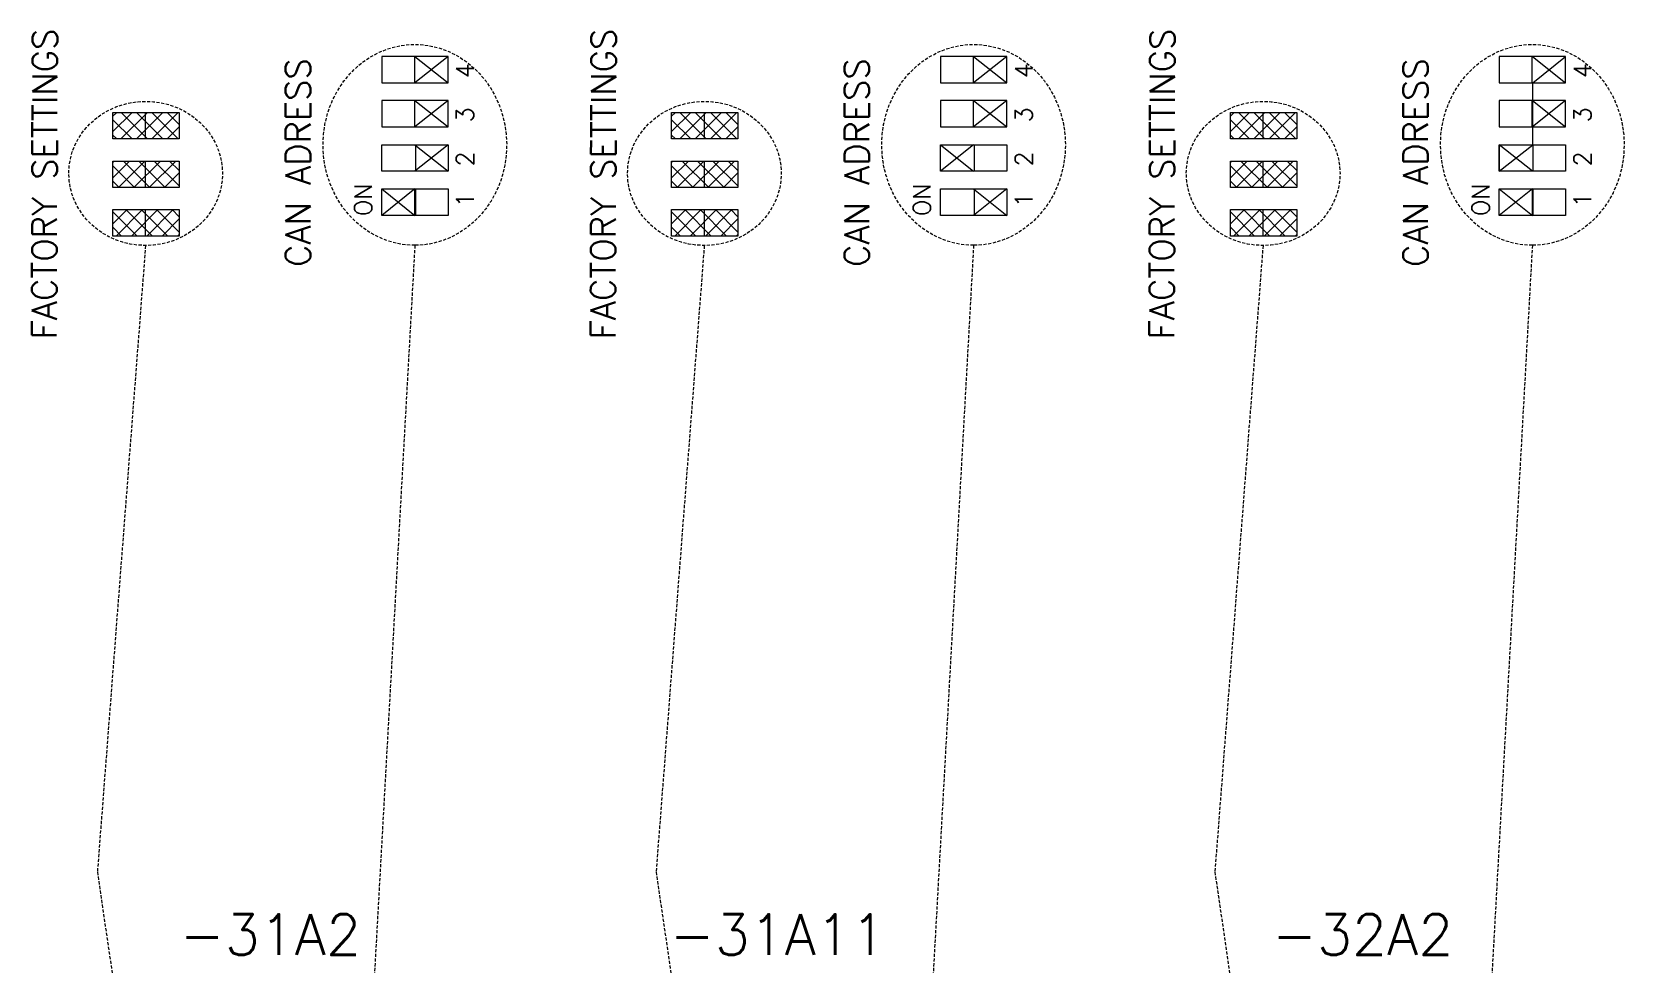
# Model space of a CAD drawing. Extents: x -2993 to 3661, y -4147 to -1441.
# Drawn here: x -216.2 to -88, y -2823.1 to -2748 of the extents above; entities that cross this region are included whole.
import ezdxf
from ezdxf.enums import TextEntityAlignment as Align

# ---------------------------------------------------------------- set-up
doc = ezdxf.new("R2010")
doc.units = 0
doc.header["$LTSCALE"] = 0.1
doc.header["$MEASUREMENT"] = 0
doc.linetypes.add('DASHED', pattern=[19.05, 12.7, -6.35])
doc.layers.get('0').update_dxf_attribs({"linetype": 'CONTINUOUS'})
doc.styles.get("Standard").update_dxf_attribs({"font": 'simplex.shx'})

msp = doc.modelspace()

# ---------------------------------------------------------------- hatches: boundary and pattern name
at = {"lineweight": 13}
h = msp.add_hatch(dxfattribs=at)
h.set_pattern_fill('ANSI37', color=256, scale=7, style=0)
h.set_pattern_definition([(45, (431.7833, -2790.19205), (-0.6187184, 0.6187184), []), (135, (431.7833, -2790.19205), (-0.6187184, -0.6187184), [])])
h.paths.add_polyline_path([(-209.69, -2754.48), (-209.69, -2756.61), (-207.05, -2756.61), (-207.05, -2754.48)])
h.paths.add_polyline_path([(-207.05, -2756.61), (-204.35, -2756.61), (-204.35, -2754.48), (-207.05, -2754.48)])
h.paths.add_polyline_path([(-204.35, -2758.39), (-207.05, -2758.39), (-207.05, -2760.52), (-204.35, -2760.52)])
h.paths.add_polyline_path([(-207.05, -2758.39), (-209.69, -2758.39), (-209.69, -2760.52), (-207.05, -2760.52)])
h.paths.add_polyline_path([(-207.05, -2762.3), (-209.69, -2762.3), (-209.69, -2764.43), (-207.05, -2764.43)])
h.paths.add_polyline_path([(-207.05, -2762.3), (-207.05, -2764.43), (-204.35, -2764.43), (-204.35, -2762.3)])
h = msp.add_hatch(dxfattribs=at)
h.set_pattern_fill('ANSI37', color=256, scale=7, style=0)
h.set_pattern_definition([(45, (476.7833, -2790.19205), (-0.6187184, 0.6187184), []), (135, (476.7833, -2790.19205), (-0.6187184, -0.6187184), [])])
h.paths.add_polyline_path([(-164.69, -2754.48), (-164.69, -2756.61), (-162.05, -2756.61), (-162.05, -2754.48)])
h.paths.add_polyline_path([(-162.05, -2756.61), (-159.35, -2756.61), (-159.35, -2754.48), (-162.05, -2754.48)])
h.paths.add_polyline_path([(-159.35, -2758.39), (-162.05, -2758.39), (-162.05, -2760.52), (-159.35, -2760.52)])
h.paths.add_polyline_path([(-162.05, -2758.39), (-164.69, -2758.39), (-164.69, -2760.52), (-162.05, -2760.52)])
h.paths.add_polyline_path([(-162.05, -2762.3), (-164.69, -2762.3), (-164.69, -2764.43), (-162.05, -2764.43)])
h.paths.add_polyline_path([(-162.05, -2762.3), (-162.05, -2764.43), (-159.35, -2764.43), (-159.35, -2762.3)])
h = msp.add_hatch(dxfattribs=at)
h.set_pattern_fill('ANSI37', color=256, scale=7, style=0)
h.set_pattern_definition([(45, (521.7833, -2790.19205), (-0.6187184, 0.6187184), []), (135, (521.7833, -2790.19205), (-0.6187184, -0.6187184), [])])
h.paths.add_polyline_path([(-119.69, -2754.48), (-119.69, -2756.61), (-117.05, -2756.61), (-117.05, -2754.48)])
h.paths.add_polyline_path([(-117.05, -2756.61), (-114.35, -2756.61), (-114.35, -2754.48), (-117.05, -2754.48)])
h.paths.add_polyline_path([(-114.35, -2758.39), (-117.05, -2758.39), (-117.05, -2760.52), (-114.35, -2760.52)])
h.paths.add_polyline_path([(-117.05, -2758.39), (-119.69, -2758.39), (-119.69, -2760.52), (-117.05, -2760.52)])
h.paths.add_polyline_path([(-117.05, -2762.3), (-119.69, -2762.3), (-119.69, -2764.43), (-117.05, -2764.43)])
h.paths.add_polyline_path([(-117.05, -2762.3), (-117.05, -2764.43), (-114.35, -2764.43), (-114.35, -2762.3)])

# ---------------------------------------------------------------- linework, layer by layer
at = {"linetype": 'Continuous', "lineweight": 13}
for p, q in [((-182.7, -2749.97), (-188.03, -2749.97)), ((-188.03, -2749.97), (-188.03, -2752.1)), ((-185.4, -2749.97), (-185.4, -2752.1)), ((-182.7, -2752.1), (-182.7, -2749.97)), ((-137.7, -2749.97), (-143.03, -2749.97)), ((-143.03, -2749.97), (-143.03, -2752.1)), ((-140.4, -2749.97), (-140.4, -2752.1)), ((-137.7, -2752.1), (-137.7, -2749.97)), ((-92.7, -2749.97), (-98.03, -2749.97)), ((-98.03, -2749.97), (-98.03, -2752.1)), ((-95.4, -2749.97), (-95.4, -2752.1)), ((-92.7, -2752.1), (-92.7, -2749.97)), ((-188.03, -2752.1), (-182.7, -2752.1)), ((-143.03, -2752.1), (-137.7, -2752.1)), ((-98.03, -2752.1), (-92.7, -2752.1)), ((-209.69, -2754.48), (-204.35, -2754.48)), ((-209.69, -2756.61), (-209.69, -2754.48)), ((-207.05, -2756.61), (-207.05, -2754.48)), ((-204.35, -2754.48), (-204.35, -2756.61)), ((-188.03, -2753.52), (-188.03, -2755.65)), ((-182.7, -2753.52), (-188.03, -2753.52)), ((-185.4, -2753.52), (-185.4, -2755.65)), ((-182.7, -2755.65), (-182.7, -2753.52)), ((-164.69, -2754.48), (-159.35, -2754.48)), ((-164.69, -2756.61), (-164.69, -2754.48)), ((-162.05, -2756.61), (-162.05, -2754.48)), ((-159.35, -2754.48), (-159.35, -2756.61)), ((-143.03, -2753.52), (-143.03, -2755.65)), ((-137.7, -2753.52), (-143.03, -2753.52)), ((-140.4, -2753.52), (-140.4, -2755.65)), ((-137.7, -2755.65), (-137.7, -2753.52)), ((-119.69, -2754.48), (-114.35, -2754.48)), ((-119.69, -2756.61), (-119.69, -2754.48)), ((-117.05, -2756.61), (-117.05, -2754.48)), ((-114.35, -2754.48), (-114.35, -2756.61)), ((-98.03, -2753.52), (-98.03, -2755.65)), ((-92.7, -2753.52), (-98.03, -2753.52)), ((-95.4, -2753.52), (-95.4, -2755.65)), ((-92.7, -2755.65), (-92.7, -2753.52)), ((-188.03, -2755.65), (-182.7, -2755.65)), ((-143.03, -2755.65), (-137.7, -2755.65)), ((-98.03, -2755.65), (-92.7, -2755.65)), ((-204.35, -2756.61), (-209.69, -2756.61)), ((-188.03, -2757.08), (-182.7, -2757.08)), ((-188.03, -2759.21), (-188.03, -2757.08)), ((-185.33, -2757.08), (-185.33, -2759.21)), ((-182.7, -2757.08), (-182.7, -2759.21)), ((-159.35, -2756.61), (-164.69, -2756.61)), ((-143.03, -2757.08), (-137.7, -2757.08)), ((-143.03, -2759.21), (-143.03, -2757.08)), ((-140.33, -2757.08), (-140.33, -2759.21)), ((-137.7, -2757.08), (-137.7, -2759.21)), ((-114.35, -2756.61), (-119.69, -2756.61)), ((-98.03, -2757.08), (-92.7, -2757.08)), ((-98.03, -2759.21), (-98.03, -2757.08)), ((-95.33, -2757.08), (-95.33, -2759.21)), ((-92.7, -2757.08), (-92.7, -2759.21)), ((-209.69, -2758.39), (-204.35, -2758.39)), ((-209.69, -2760.52), (-209.69, -2758.39)), ((-207.05, -2760.52), (-207.05, -2758.39)), ((-204.35, -2758.39), (-204.35, -2760.52)), ((-164.69, -2758.39), (-159.35, -2758.39)), ((-164.69, -2760.52), (-164.69, -2758.39)), ((-162.05, -2760.52), (-162.05, -2758.39)), ((-159.35, -2758.39), (-159.35, -2760.52)), ((-119.69, -2758.39), (-114.35, -2758.39)), ((-119.69, -2760.52), (-119.69, -2758.39)), ((-117.05, -2760.52), (-117.05, -2758.39)), ((-114.35, -2758.39), (-114.35, -2760.52)), ((-182.7, -2759.21), (-188.03, -2759.21)), ((-137.7, -2759.21), (-143.03, -2759.21)), ((-92.7, -2759.21), (-98.03, -2759.21)), ((-204.35, -2760.52), (-209.69, -2760.52)), ((-188.03, -2760.63), (-182.7, -2760.63)), ((-188.03, -2762.77), (-188.03, -2760.63)), ((-185.33, -2760.63), (-185.33, -2762.77)), ((-182.7, -2760.63), (-182.7, -2762.77)), ((-159.35, -2760.52), (-164.69, -2760.52)), ((-143.03, -2760.63), (-137.7, -2760.63)), ((-143.03, -2762.77), (-143.03, -2760.63)), ((-140.33, -2760.63), (-140.33, -2762.77)), ((-137.7, -2760.63), (-137.7, -2762.77)), ((-114.35, -2760.52), (-119.69, -2760.52)), ((-98.03, -2760.63), (-92.7, -2760.63)), ((-98.03, -2762.77), (-98.03, -2760.63)), ((-95.33, -2760.63), (-95.33, -2762.77)), ((-92.7, -2760.63), (-92.7, -2762.77)), ((-209.69, -2762.3), (-204.35, -2762.3)), ((-209.69, -2764.43), (-209.69, -2762.3)), ((-207.05, -2764.43), (-207.05, -2762.3)), ((-204.35, -2762.3), (-204.35, -2764.43)), ((-164.69, -2762.3), (-159.35, -2762.3)), ((-164.69, -2764.43), (-164.69, -2762.3)), ((-162.05, -2764.43), (-162.05, -2762.3)), ((-159.35, -2762.3), (-159.35, -2764.43)), ((-119.69, -2762.3), (-114.35, -2762.3)), ((-119.69, -2764.43), (-119.69, -2762.3)), ((-117.05, -2764.43), (-117.05, -2762.3)), ((-114.35, -2762.3), (-114.35, -2764.43)), ((-182.7, -2762.77), (-188.03, -2762.77)), ((-137.7, -2762.77), (-143.03, -2762.77)), ((-92.7, -2762.77), (-98.03, -2762.77)), ((-204.35, -2764.43), (-209.69, -2764.43)), ((-159.35, -2764.43), (-164.69, -2764.43)), ((-114.35, -2764.43), (-119.69, -2764.43))]:
    msp.add_line(p, q, dxfattribs=at)
at = {"lineweight": 13}
for p, q in [((-185.37, -2749.97), (-182.7, -2752.1)), ((-182.7, -2749.97), (-185.37, -2752.1)), ((-182.7, -2752.1), (-182.7, -2749.97)), ((-140.37, -2749.97), (-137.7, -2752.1)), ((-137.7, -2749.97), (-140.37, -2752.1)), ((-137.7, -2752.1), (-137.7, -2749.97)), ((-92.7, -2749.97), (-95.37, -2749.97)), ((-95.37, -2749.97), (-92.7, -2752.1)), ((-95.33, -2752.1), (-92.7, -2749.97)), ((-95.33, -2757.08), (-95.33, -2752.1)), ((-185.37, -2753.52), (-182.7, -2755.65)), ((-182.7, -2753.52), (-185.37, -2755.65)), ((-140.37, -2753.52), (-137.7, -2755.65)), ((-137.7, -2753.52), (-140.37, -2755.65)), ((-95.37, -2753.52), (-92.7, -2755.65)), ((-92.7, -2753.52), (-95.37, -2755.65)), ((-185.37, -2757.08), (-182.7, -2759.21)), ((-182.7, -2757.08), (-185.37, -2759.21)), ((-143.03, -2757.08), (-140.37, -2759.21)), ((-140.37, -2757.08), (-143.03, -2759.21)), ((-95.37, -2759.21), (-98.03, -2757.08)), ((-98.03, -2757.08), (-98.03, -2759.21)), ((-98.03, -2759.21), (-95.33, -2757.08)), ((-188.03, -2760.63), (-185.37, -2762.77)), ((-185.37, -2760.63), (-188.03, -2762.77)), ((-185.37, -2762.77), (-185.37, -2760.63)), ((-140.37, -2760.63), (-137.7, -2762.77)), ((-137.7, -2760.63), (-140.37, -2762.77)), ((-98.03, -2760.63), (-95.37, -2762.77)), ((-95.37, -2760.63), (-98.03, -2762.77)), ((-95.37, -2762.77), (-95.37, -2760.63))]:
    msp.add_line(p, q, dxfattribs=at)
at = {"linetype": 'DASHED', "lineweight": 13, "ltscale": 0.2}
for p, q in [((-207.06, -2765.2), (-210.94, -2815.65)), ((-185.37, -2765.18), (-191.05, -2867.63)), ((-162.06, -2765.2), (-165.94, -2815.65)), ((-140.37, -2765.18), (-146.05, -2867.63)), ((-117.06, -2765.2), (-120.94, -2815.65)), ((-95.37, -2765.18), (-101.05, -2867.63)), ((-210.94, -2815.65), (-204.66, -2858.66)), ((-165.94, -2815.65), (-159.66, -2858.66)), ((-120.94, -2815.65), (-114.66, -2858.66))]:
    msp.add_line(p, q, dxfattribs=at)
for centre, major_axis, ratio in [((-185.37, -2757.09), (0, -8.09), 0.914373), ((-140.37, -2757.09), (0, -8.09), 0.914373), ((-95.37, -2757.09), (0, -8.09), 0.914373), ((-207.05, -2759.39), (-6.19, 0.01), 0.938062), ((-162.05, -2759.39), (-6.19, 0.01), 0.938062), ((-117.05, -2759.39), (-6.19, 0.01), 0.938062)]:
    msp.add_ellipse(centre, major_axis=major_axis, ratio=ratio, dxfattribs=at)

# ---------------------------------------------------------------- texts
at = {"lineweight": 13, "text_generation_flag": 6}
for s, rotation, p in [('FACTORY SETTINGS', 269.8594, (-214.22, -2772.76)), ('FACTORY SETTINGS', 269.8594, (-169.22, -2772.76)), ('FACTORY SETTINGS', 269.8594, (-124.22, -2772.76)), ('CAN ADRESS', 270, (-193.78, -2766.92)), ('CAN ADRESS', 270, (-148.78, -2766.92)), ('CAN ADRESS', 270, (-103.78, -2766.92))]:
    msp.add_text(s, height=2, rotation=rotation, dxfattribs=at).set_placement(p)
at = {"linetype": 'Continuous', "lineweight": 13}
for s, p in [('4', (-180.63, -2751.71)), ('4', (-135.63, -2751.71)), ('4', (-90.63, -2751.71)), ('3', (-180.63, -2755.27)), ('3', (-135.63, -2755.27)), ('3', (-90.63, -2755.27)), ('2', (-180.63, -2758.82)), ('2', (-135.63, -2758.82)), ('2', (-90.63, -2758.82)), ('ON', (-188.83, -2762.83)), ('ON', (-143.83, -2762.83)), ('ON', (-98.83, -2762.83)), ('1', (-180.63, -2762.11)), ('1', (-135.63, -2762.11)), ('1', (-90.63, -2762.11))]:
    msp.add_text(s, height=1.4, rotation=90, dxfattribs=at).set_placement(p)
at = {"lineweight": 13}
for s, p in [('-31A2', (-197.02, -2822.34)), ('-31A11', (-156.15, -2822.34)), ('-32A2', (-109.05, -2822.34))]:
    msp.add_text(s, height=3.281, dxfattribs=at).set_placement(p, align=Align.CENTER)

doc.saveas('drawing.dxf')
